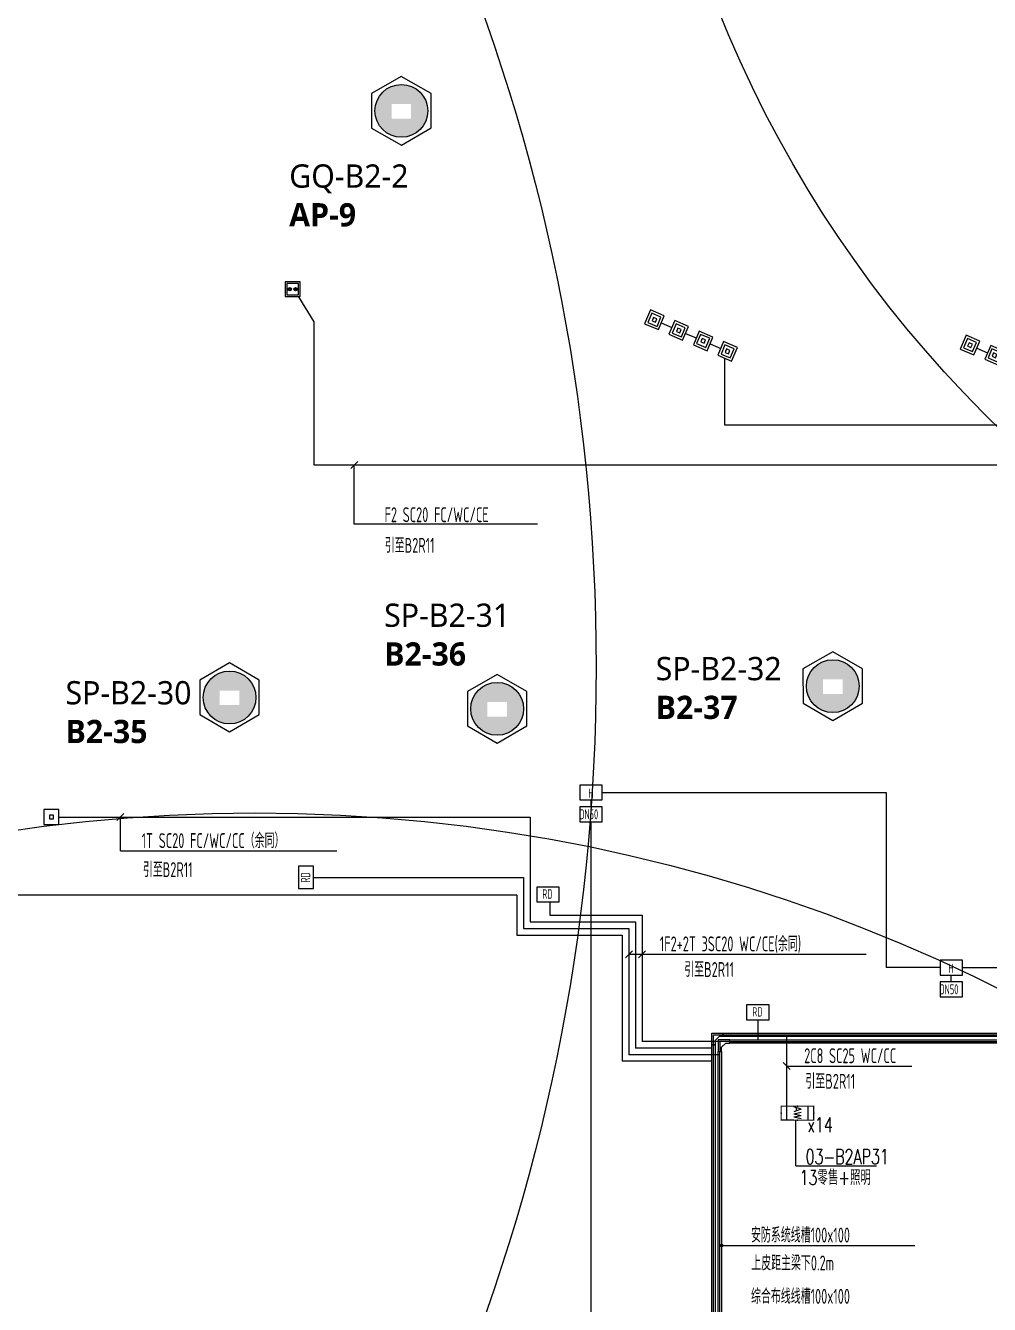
# Model space of a CAD drawing. Extents: x 444086 to 1693832, y -6784 to 371769.
# Drawn here: x 1415146 to 1444194, y 244876 to 283399 of the extents above; entities that cross this region are included whole.
import ezdxf
from ezdxf.enums import TextEntityAlignment as Align

# ---------------------------------------------------------------- set-up
doc = ezdxf.new("R2010")
doc.units = 0
doc.header["$LTSCALE"] = 1000
doc.header["$MEASUREMENT"] = 0
doc.layers.get('0').update_dxf_attribs({"color": 1, "linetype": 'CONTINUOUS'})
for name, color, linetype in [('AP', 7, 'CONTINUOUS'), ('CABLETRAY_DOTE', 5, 'CONTINUOUS'), ('CABLETRAY_WEAK', 6, 'CONTINUOUS'), ('T-BSA TEXT', 7, '485_LINE'), ('T-I-CHANNELS', 2, 'CONTINUOUS'), ('T-METER DATA', 150, 'C_LINE'), ('T-R-BAS', 11, 'CONTINUOUS'), ('T-R-INTEGRATE', 1, 'CONTINUOUS'), ('T-SYSTEM BLOCK', 4, 'CONTINUOUS'), ('T-TEXT', 7, 'CONTINUOUS'), ('WALL', 9, 'CONTINUOUS'), ('WIRE-通讯', 4, 'CONTINUOUS')]:
    doc.layers.add(name, color=color, linetype=linetype)
doc.styles.add('_TCH_LABEL', font='COMPLEX', dxfattribs={"bigfont": 'GBCBIG'})
doc.styles.add('GBSTYLE', font='gbxwxt.shx', dxfattribs={"width": 0.6, "bigfont": 'gbhzfs.shx'})
doc.styles.add('HZTXT1', font='txtd.shx', dxfattribs={"width": 0.7, "bigfont": 'hztxt.shx'})
doc.styles.get("Standard").update_dxf_attribs({"font": 'GBENOR', "bigfont": 'GBCBIG'})
doc.linetypes.add('485_LINE', pattern='A,25.7,-3.58,["485",Standard,S=2.54,R=0,X=-3.2,Y=-1.27],-3.85', length=33.13)
doc.linetypes.add('C_LINE', pattern='A,25.7,-2.08,["C",Standard,S=2.54,R=0,X=-0.54,Y=-1.27],-2.35', length=30.13)

# ---------------------------------------------------------------- blocks, each defined once
blk = doc.blocks.new('空调抄费表')
at = {"layer": 'T-SYSTEM BLOCK'}
blk.add_lwpolyline([(-338, 0), (338, 0), (338, 450), (-338, 450)], close=True, dxfattribs=at)
at = {"layer": 'T-TEXT', "style": 'GBSTYLE', "width": 0.7}
blk.add_text('H', height=281, dxfattribs=at).set_placement((-84, 63))
blk = doc.blocks.new('A$C78FD1D7B')
at = {"layer": 'T-SYSTEM BLOCK'}
blk.add_lwpolyline([(-300, 0), (300, 0), (300, 400), (-300, 400)], close=True, dxfattribs=at)
at = {"layer": 'T-TEXT', "style": 'GBSTYLE', "width": 0.7}
blk.add_text('RD', height=250, dxfattribs=at).set_placement((-149, 88))
blk = doc.blocks.new('$equip_U$00000265(GZ顾恪)')
at = {"linetype": 'Continuous'}
for p, q in [((-0.54, 0.7), (-0.54, 0)), ((0.54, 0.7), (0.54, 0))]:
    blk.add_line(p, q, dxfattribs=at)
at = {"const_width": 0.06}
blk.add_lwpolyline([(-0.82, 0.7), (0.82, 0.7), (0.82, 0), (-0.82, 0)], close=True, dxfattribs=at)
for p in [(0, 0.7), (-0.82, 0.35), (0, 0), (0.82, 0.35)]:
    blk.add_point(p)
at = {"color": 7, "style": '_TCH_LABEL'}
blk.add_attdef('$TEXT$', text='', height=0.36, dxfattribs=at).set_placement((-0.004, 0.344), align=Align.MIDDLE_CENTER)
at = {"color": 7, "style": '_TCH_LABEL', "flags": 1}
blk.add_attdef('A', text='', height=0.000025, dxfattribs=at).set_placement((0, 0), align=Align.MIDDLE_CENTER)
blk = doc.blocks.new('$C30311172003108')
at = {"layer": 'T-SYSTEM BLOCK'}
blk.add_lwpolyline([(-0.9, 0), (0.9, 0), (0.9, 1.2), (-0.9, 1.2)], close=True, dxfattribs=at)
at = {"style": 'GBSTYLE', "width": 0.8, "flags": 9}
blk.add_attdef('A', (0, 0), '', height=0.00003, dxfattribs=at)
at = {"layer": 'T-TEXT', "color": 7, "style": 'GBSTYLE', "width": 0.7}
blk.add_text('RD', height=0.75, dxfattribs=at).set_placement((-0.41, 0.26))
blk = doc.blocks.new('GX1')
at = {"layer": 'T-R-INTEGRATE'}
h = blk.add_hatch(color=256, dxfattribs=at)
edge = h.paths.add_edge_path()
edge.add_arc((137.5, 0), 50, 0, 360)
h = blk.add_hatch(color=256, dxfattribs=at)
edge = h.paths.add_edge_path()
edge.add_arc((312.5, 0), 50, 0, 360)
for p, q in [((450, 225), (0, 225)), ((0, 225), (0, -225)), ((400, 175), (50, 175)), ((50, 175), (50, -175)), ((400, -175), (400, 175)), ((450, -225), (450, 225)), ((0, -225), (450, -225)), ((50, -175), (400, -175))]:
    blk.add_line(p, q, dxfattribs=at)
for centre in [(137.5, 0), (312.5, 0)]:
    blk.add_circle(centre, 50, dxfattribs=at)
blk = doc.blocks.new('单口数据点')
at = {"layer": 'T-SYSTEM BLOCK'}
for points in [[(148816, -13376), (149116, -13376), (149116, -13076), (148816, -13076)], [(148929, -13263), (149004, -13263), (149004, -13188), (148929, -13188)]]:
    blk.add_lwpolyline(points, close=True, dxfattribs=at)
blk = doc.blocks.new('T-1DD')
at = {"layer": 'T-SYSTEM BLOCK'}
for points in [[(0, 0), (300, 0), (300, 300), (0, 300)], [(50, 50), (250, 50), (250, 250), (50, 250)], [(113, 113), (187, 113), (187, 187), (113, 187)]]:
    blk.add_lwpolyline(points, close=True, dxfattribs=at)

msp = doc.modelspace()

# ---------------------------------------------------------------- hatches: boundary and pattern name
at = {"layer": 'T-TEXT', "linetype": 'ByBlock'}
h = msp.add_hatch(color=256, dxfattribs=at)
edge = h.paths.add_edge_path()
edge.add_arc((1436124, 246650), 37.5, 0, 360)
at = {"layer": 'WALL', "linetype": 'ByBlock'}
h = msp.add_hatch(dxfattribs=at)
h.set_pattern_fill('ESCHER', color=3)
h.set_pattern_definition([(60, (-1450776.81, -2120937.534), (-30.47999999, -7e-09), [27.94, -2.54]), (180, (-1450776.81, -2120937.534), (15.24, -26.3964543), [27.94, -2.54]), (300, (-1450776.81, -2120937.534), (30.47999999, -7e-09), [27.94, -2.54]), (60, (-1450774.27, -2120937.534), (-30.47999999, -7e-09), [5.08, -25.4]), (300, (-1450774.27, -2120937.534), (30.47999999, -7e-09), [5.08, -25.4]), (60, (-1450778.08, -2120935.334), (-30.47999999, -7e-09), [5.08, -25.4]), (180, (-1450778.08, -2120935.334), (15.24, -26.3964543), [5.08, -25.4]), (300, (-1450778.08, -2120939.734), (30.47999999, -7e-09), [5.08, -25.4]), (180, (-1450778.08, -2120939.734), (15.24, -26.3964543), [5.08, -25.4]), (60, (-1450786.97, -2120937.534), (-30.47999999, -7e-09), [5.08, -25.4]), (300, (-1450786.97, -2120937.534), (30.47999999, -7e-09), [5.08, -25.4]), (60, (-1450771.73, -2120946.333), (-30.47999999, -7e-09), [5.08, -25.4]), (180, (-1450771.73, -2120946.333), (15.24, -26.3964543), [5.08, -25.4]), (300, (-1450771.73, -2120928.735), (30.47999999, -7e-09), [5.08, -25.4]), (180, (-1450771.73, -2120928.735), (15.24, -26.3964543), [5.08, -25.4]), (0, (-1450771.73, -2120933.134), (-15.24, 26.3964543), [17.78, -12.7]), (0, (-1450771.73, -2120941.933), (-15.24, 26.3964543), [17.78, -12.7]), (120, (-1450775.54, -2120930.935), (-30.47999999, 7e-09), [17.78, -12.7]), (120, (-1450783.16, -2120935.334), (-30.47999999, 7e-09), [17.78, -12.7]), (240, (-1450783.16, -2120939.734), (15.23999999, -26.3964543), [17.78, -12.7]), (240, (-1450775.54, -2120944.133), (15.23999999, -26.3964543), [17.78, -12.7])])
h.paths.add_polyline_path([(1425675, 280829, 1), (1427267, 280829, 1)])
h.paths.add_polyline_path([(1426765, 281034), (1426765, 280599), (1426177, 280599), (1426177, 281034)], flags=16)
h = msp.add_hatch(dxfattribs=at)
h.set_pattern_fill('ESCHER', color=3)
h.set_pattern_definition([(60, (-1437774.293, -2138267.443), (-30.47999999, -7e-09), [27.94, -2.54]), (180, (-1437774.293, -2138267.443), (15.24, -26.3964543), [27.94, -2.54]), (300, (-1437774.293, -2138267.443), (30.47999999, -7e-09), [27.94, -2.54]), (60, (-1437771.753, -2138267.443), (-30.47999999, -7e-09), [5.08, -25.4]), (300, (-1437771.753, -2138267.443), (30.47999999, -7e-09), [5.08, -25.4]), (60, (-1437775.563, -2138265.243), (-30.47999999, -7e-09), [5.08, -25.4]), (180, (-1437775.563, -2138265.243), (15.24, -26.3964543), [5.08, -25.4]), (300, (-1437775.563, -2138269.643), (30.47999999, -7e-09), [5.08, -25.4]), (180, (-1437775.563, -2138269.643), (15.24, -26.3964543), [5.08, -25.4]), (60, (-1437784.453, -2138267.443), (-30.47999999, -7e-09), [5.08, -25.4]), (300, (-1437784.453, -2138267.443), (30.47999999, -7e-09), [5.08, -25.4]), (60, (-1437769.213, -2138276.242), (-30.47999999, -7e-09), [5.08, -25.4]), (180, (-1437769.213, -2138276.242), (15.24, -26.3964543), [5.08, -25.4]), (300, (-1437769.213, -2138258.644), (30.47999999, -7e-09), [5.08, -25.4]), (180, (-1437769.213, -2138258.644), (15.24, -26.3964543), [5.08, -25.4]), (0, (-1437769.213, -2138263.044), (-15.24, 26.3964543), [17.78, -12.7]), (0, (-1437769.213, -2138271.842), (-15.24, 26.3964543), [17.78, -12.7]), (120, (-1437773.023, -2138260.844), (-30.47999999, 7e-09), [17.78, -12.7]), (120, (-1437780.643, -2138265.243), (-30.47999999, 7e-09), [17.78, -12.7]), (240, (-1437780.643, -2138269.643), (15.23999999, -26.3964543), [17.78, -12.7]), (240, (-1437773.023, -2138274.042), (15.23999999, -26.3964543), [17.78, -12.7])])
h.paths.add_polyline_path([(1438677, 263499, 1), (1440269, 263499, 1)])
h.paths.add_polyline_path([(1439768, 263704), (1439768, 263269), (1439180, 263269), (1439180, 263704)], flags=16)
h = msp.add_hatch(dxfattribs=at)
h.set_pattern_fill('ESCHER', color=3)
h.set_pattern_definition([(60, (-1455954.172, -2138605.74), (-30.47999999, -7e-09), [27.94, -2.54]), (180, (-1455954.172, -2138605.74), (15.24, -26.3964543), [27.94, -2.54]), (300, (-1455954.172, -2138605.74), (30.47999999, -7e-09), [27.94, -2.54]), (60, (-1455951.632, -2138605.74), (-30.47999999, -7e-09), [5.08, -25.4]), (300, (-1455951.632, -2138605.74), (30.47999999, -7e-09), [5.08, -25.4]), (60, (-1455955.442, -2138603.54), (-30.47999999, -7e-09), [5.08, -25.4]), (180, (-1455955.442, -2138603.54), (15.24, -26.3964543), [5.08, -25.4]), (300, (-1455955.442, -2138607.94), (30.47999999, -7e-09), [5.08, -25.4]), (180, (-1455955.442, -2138607.94), (15.24, -26.3964543), [5.08, -25.4]), (60, (-1455964.332, -2138605.74), (-30.47999999, -7e-09), [5.08, -25.4]), (300, (-1455964.332, -2138605.74), (30.47999999, -7e-09), [5.08, -25.4]), (60, (-1455949.092, -2138614.538), (-30.47999999, -7e-09), [5.08, -25.4]), (180, (-1455949.092, -2138614.538), (15.24, -26.3964543), [5.08, -25.4]), (300, (-1455949.092, -2138596.94), (30.47999999, -7e-09), [5.08, -25.4]), (180, (-1455949.092, -2138596.94), (15.24, -26.3964543), [5.08, -25.4]), (0, (-1455949.092, -2138601.34), (-15.24, 26.3964543), [17.78, -12.7]), (0, (-1455949.092, -2138610.14), (-15.24, 26.3964543), [17.78, -12.7]), (120, (-1455952.902, -2138599.14), (-30.47999999, 7e-09), [17.78, -12.7]), (120, (-1455960.522, -2138603.54), (-30.47999999, 7e-09), [17.78, -12.7]), (240, (-1455960.522, -2138607.94), (15.23999999, -26.3964543), [17.78, -12.7]), (240, (-1455952.902, -2138612.338), (15.23999999, -26.3964543), [17.78, -12.7])])
h.paths.add_polyline_path([(1420498, 263160, 1), (1422090, 263160, 1)])
h.paths.add_polyline_path([(1421588, 263365), (1421588, 262931), (1421000, 262931), (1421000, 263365)], flags=16)
h = msp.add_hatch(dxfattribs=at)
h.set_pattern_fill('ESCHER', color=3)
h.set_pattern_definition([(60, (-1447889.47, -2138950.142), (-30.47999999, -7e-09), [27.94, -2.54]), (180, (-1447889.47, -2138950.142), (15.24, -26.3964543), [27.94, -2.54]), (300, (-1447889.47, -2138950.142), (30.47999999, -7e-09), [27.94, -2.54]), (60, (-1447886.93, -2138950.142), (-30.47999999, -7e-09), [5.08, -25.4]), (300, (-1447886.93, -2138950.142), (30.47999999, -7e-09), [5.08, -25.4]), (60, (-1447890.74, -2138947.942), (-30.47999999, -7e-09), [5.08, -25.4]), (180, (-1447890.74, -2138947.942), (15.24, -26.3964543), [5.08, -25.4]), (300, (-1447890.74, -2138952.34), (30.47999999, -7e-09), [5.08, -25.4]), (180, (-1447890.74, -2138952.34), (15.24, -26.3964543), [5.08, -25.4]), (60, (-1447899.63, -2138950.142), (-30.47999999, -7e-09), [5.08, -25.4]), (300, (-1447899.63, -2138950.142), (30.47999999, -7e-09), [5.08, -25.4]), (60, (-1447884.39, -2138958.94), (-30.47999999, -7e-09), [5.08, -25.4]), (180, (-1447884.39, -2138958.94), (15.24, -26.3964543), [5.08, -25.4]), (300, (-1447884.39, -2138941.343), (30.47999999, -7e-09), [5.08, -25.4]), (180, (-1447884.39, -2138941.343), (15.24, -26.3964543), [5.08, -25.4]), (0, (-1447884.39, -2138945.742), (-15.24, 26.3964543), [17.78, -12.7]), (0, (-1447884.39, -2138954.54), (-15.24, 26.3964543), [17.78, -12.7]), (120, (-1447888.2, -2138943.542), (-30.47999999, 7e-09), [17.78, -12.7]), (120, (-1447895.82, -2138947.942), (-30.47999999, 7e-09), [17.78, -12.7]), (240, (-1447895.82, -2138952.34), (15.23999999, -26.3964543), [17.78, -12.7]), (240, (-1447888.2, -2138956.74), (15.23999999, -26.3964543), [17.78, -12.7])])
h.paths.add_polyline_path([(1428562, 262816, 1), (1430154, 262816, 1)])
h.paths.add_polyline_path([(1429653, 263021), (1429653, 262586), (1429065, 262586), (1429065, 263021)], flags=16)

# ---------------------------------------------------------------- linework, layer by layer
at = {"layer": 'CABLETRAY_DOTE', "linetype": 'ByBlock'}
for p, q in [((1435874, 252699, 0), (1435874, 252999, 0)), ((1435874, 252999, 0), (1436174, 252999, 0)), ((1436374, 252799, 0), (1436074, 252799, 0)), ((1436074, 252799, 0), (1436074, 252499, 0)), ((1436174, 252999, 0), (1464275, 252999, 0)), ((1436374, 252799, 0), (1464075, 252799, 0)), ((1435874, 205999, 0), (1435874, 252699, 0)), ((1436074, 205599, 0), (1436074, 252499, 0))]:
    msp.add_line(p, q, dxfattribs=at)
at = {"layer": 'CABLETRAY_WEAK', "linetype": 'ByBlock'}
for p, q in [((1435824, 252699, 0), (1435824, 253049, 0)), ((1435824, 253049, 0), (1436174, 253049, 0)), ((1436049, 252949, 0), (1435924, 252824, 0)), ((1435924, 252824, 0), (1435924, 252699, 0)), ((1436174, 252949, 0), (1436049, 252949, 0)), ((1436174, 252949, 0), (1436174, 253049, 0)), ((1436174, 253049, 0), (1464275, 253049, 0)), ((1436174, 253049, 0), (1436174, 252949, 0)), ((1464275, 252949, 0), (1436174, 252949, 0)), ((1435824, 252699, 0), (1435924, 252699, 0)), ((1435824, 205999, 0), (1435824, 252699, 0)), ((1435924, 252699, 0), (1435824, 252699, 0)), ((1435924, 252699, 0), (1435924, 205999, 0))]:
    msp.add_line(p, q, dxfattribs=at)
at = {"layer": 'T-BSA TEXT', "linetype": 'ByBlock'}
for p, q in [((1424946, 270060, 0), (1425158, 270272, 0)), ((1425052, 268376), (1425052, 270166, 0)), ((1430575, 268376), (1425052, 268376)), ((1417899, 259451, -4800475), (1418111, 259663, -4800475)), ((1418005, 258536, 0), (1418005, 259557, -4800475)), ((1418005, 258536, 0), (1424527, 258536, 0)), ((1433222, 255318, 0), (1433434, 255530, 0)), ((1433328, 255424, 0), (1440475, 255424)), ((1433622, 255318, 0), (1433834, 255530, 0)), ((1438190, 251951), (1437978, 252163)), ((1438084, 252057), (1441858, 252057))]:
    msp.add_line(p, q, dxfattribs=at)
at = {"layer": 'T-I-CHANNELS', "linetype": 'ByBlock'}
for p, q in [((1436374, 252849, 0), (1436024, 252849, 0)), ((1436024, 252849, 0), (1436024, 252499, 0)), ((1436124, 252624, 0), (1436249, 252749, 0)), ((1436249, 252749, 0), (1436374, 252749, 0)), ((1436374, 252749, 0), (1436374, 252849, 0)), ((1436374, 252849, 0), (1464075, 252849, 0)), ((1436374, 252749, 0), (1436374, 252849, 0)), ((1464075, 252749, 0), (1436374, 252749, 0)), ((1436024, 252499, 0), (1436124, 252499, 0)), ((1436024, 205599, 0), (1436024, 252499, 0)), ((1436024, 252499, 0), (1436124, 252499, 0)), ((1436124, 252499, 0), (1436124, 252624, 0)), ((1436124, 252499, 0), (1436124, 205599, 0))]:
    msp.add_line(p, q, dxfattribs=at)
at = {"layer": 'T-METER DATA'}
for p, q in [((1432526, 260296, 0), (1441079, 260296, 0)), ((1441079, 260296, 0), (1441079, 255022, 0)), ((1432189, 240582, 0), (1432189, 259417, 0)), ((1442706, 255022), (1441079, 255022)), ((1443381, 255022), (1457681, 255022))]:
    msp.add_line(p, q, dxfattribs=at)
at = {"layer": 'T-METER DATA', "linetype": 'ByBlock'}
for p, q in [((1438084, 250850), (1438084, 252950)), ((1438357, 249052, 0), (1438357, 250430)), ((1438357, 249052, 0), (1440792, 249052, 0))]:
    msp.add_line(p, q, dxfattribs=at)
at = {"layer": 'T-R-INTEGRATE', "color": 4}
for p, q in [((1434305, 274446, 0), (1434625, 274305, 0)), ((1435038, 274127, 0), (1435360, 273988, 0)), ((1435774, 273811, 0), (1436095, 273673, 0)), ((1443814, 273680, 0), (1444136, 273541, 0)), ((1416152, 259557, -4800475), (1430350, 259557, -4800475)), ((1430350, 259557), (1430350, 256400)), ((1423821, 257738, 0), (1430150, 257738, 0)), ((1430150, 257738), (1430150, 256200)), ((1429950, 257200), (1410091, 257200, 0)), ((1429950, 257200), (1429950, 256000)), ((1430949, 257000), (1430949, 256600)), ((1430949, 256600), (1433728, 256600, 0)), ((1433728, 256600, 0), (1433728, 252799, 0)), ((1430150, 256200), (1433328, 256200, 0)), ((1430350, 256400), (1433528, 256400, 0)), ((1433328, 256200, 0), (1433328, 252399, 0)), ((1433528, 256400, 0), (1433528, 252599, 0)), ((1429950, 256000), (1433128, 256000, 0)), ((1433128, 256000, 0), (1433128, 252199, 0)), ((1437215, 253450), (1437215, 252849, 0)), ((1436074, 252799, 0), (1433728, 252799, 0)), ((1436074, 252399, 0), (1433328, 252399, 0)), ((1435824, 252599, 0), (1433528, 252599, 0)), ((1435824, 252199, 0), (1433128, 252199, 0))]:
    msp.add_line(p, q, dxfattribs=at)
at = {"layer": 'T-R-INTEGRATE', "elevation": 0}
for points in [[(1423371, 275233), (1423833, 274470), (1423833, 270166), (1464325, 270166)], [(1436212, 273377), (1436212, 271372), (1464525, 271372)]]:
    msp.add_lwpolyline(points, dxfattribs=at)
at = {"layer": 'T-R-INTEGRATE'}
for centre, radius in [((1469404, 297096), 35893), ((1374018, 264073), 58324), ((1422060, 209681), 50000)]:
    msp.add_circle(centre, radius, dxfattribs=at)
at = {"layer": 'T-SYSTEM BLOCK'}
for p, q in [((1432189, 259867, 0), (1432189, 260071, 0)), ((1443044, 254593), (1443044, 254797))]:
    msp.add_line(p, q, dxfattribs=at)
at = {"layer": 'T-SYSTEM BLOCK', "elevation": 0}
for points in [[(1431851, 259417), (1432526, 259417), (1432526, 259867), (1431851, 259867)], [(1442706, 254143), (1443381, 254143), (1443381, 254593), (1442706, 254593)]]:
    msp.add_lwpolyline(points, close=True, dxfattribs=at)
at = {"layer": 'T-TEXT', "linetype": 'ByBlock'}
msp.add_line((1436124, 246650, 0), (1441943, 246650, 0), dxfattribs=at)
msp.add_circle((1436124, 246650, 0), 37.5, dxfattribs=at)
at = {"layer": 'WALL', "color": 3, "linetype": 'ByBlock'}
for points in [[(1427369, 280318), (1427366, 281353), (1426468, 281869), (1425572, 281349), (1425575, 280313), (1426473, 279798)], [(1440371, 262988), (1440369, 264023), (1439471, 264539), (1438575, 264019), (1438578, 262983), (1439476, 262468)], [(1422191, 262650), (1422189, 263685), (1421291, 264201), (1420395, 263681), (1420398, 262645), (1421296, 262129)], [(1430256, 262305), (1430254, 263341), (1429355, 263856), (1428460, 263336), (1428462, 262301), (1429361, 261785)]]:
    msp.add_lwpolyline(points, close=True, dxfattribs=at)
for centre in [(1426471, 280829), (1439473, 263499), (1421294, 263160), (1429358, 262816)]:
    msp.add_circle(centre, 796, dxfattribs=at)

# ---------------------------------------------------------------- block references
at = {"layer": 'T-METER DATA'}
for p in [(1432189, 260071, 0), (1443044, 254797)]:
    msp.add_blockref('空调抄费表', p, dxfattribs=at)
at = {"layer": 'T-METER DATA', "linetype": 'ByBlock'}
ref = msp.add_blockref('$equip_U$00000265(GZ顾恪)', (1438408, 250850), dxfattribs=dict(at, xscale=600, yscale=600, zscale=600, rotation=179.9999999971541))
ref.add_attrib('$TEXT$', 'AW', dxfattribs={"layer": '0', "color": 7, "height": 216, "rotation": 270, "style": '_TCH_LABEL'}).set_placement((1438410, 250644), align=Align.MIDDLE_CENTER)
at = {"layer": 'T-R-BAS'}
for p, xscale, yscale, zscale, rotation in [((1434216, 274240, 0), 1.50000000012417, 1.50000000012417, 1.50000000012417, 66.62541879236628), ((1434949, 273920, 0), 1.50000000012417, 1.50000000012417, 1.50000000012417, 66.62541879236628), ((1435684, 273605, 0), 1.50000000012417, 1.50000000012417, 1.50000000012417, 66.62541879236628), ((1443727, 273478, 0), 1.500000000130849, 1.500000000130849, 1.500000000130849, 66.62541879247655), ((1436419, 273288, 0), 1.50000000012417, 1.50000000012417, 1.50000000012417, 66.62541879236628), ((1444466, 273169, 0), 1.500000000130849, 1.500000000130849, 1.500000000130849, 66.62541879247655)]:
    msp.add_blockref('T-1DD', p, dxfattribs=dict(at, xscale=xscale, yscale=yscale, zscale=zscale, rotation=rotation))
at = {"layer": 'T-R-INTEGRATE', "xscale": 0.9982, "yscale": 0.9982, "zscale": 0.9982, "rotation": 180}
msp.add_blockref('GX1', (1423421, 275458, 0), dxfattribs=at)
at = {"layer": 'T-SYSTEM BLOCK', "xscale": 1.5, "yscale": 1.5, "zscale": 1.5}
msp.add_blockref('单口数据点', (1192477, 279395, -4800475), dxfattribs=at)
at = {"layer": 'WIRE-通讯', "xscale": 375, "yscale": 375, "zscale": 375, "rotation": 90}
msp.add_blockref('$C30311172003108', (1423821, 257738, 0), dxfattribs=at)
at = {"layer": 'WIRE-通讯', "xscale": 1.125, "yscale": 1.125, "zscale": 1.125}
for p in [(1430887, 257000), (1437215, 253450)]:
    msp.add_blockref('A$C78FD1D7B', p, dxfattribs=at)

# ---------------------------------------------------------------- texts
at = {"layer": 'AP', "color": 3, "char_height": 700, "attachment_point": 1}
for s, insert in [('{\\fMicrosoft YaHei|b0|i0|c134|p34;GQ-B2-2\\P\\fMicrosoft YaHei|b1|i0|c134|p34;\\C1;AP-9}', (1423091, 279217)), ('{\\fMicrosoft YaHei|b0|i0|c134|p34;SP-B2-31\\P\\fMicrosoft YaHei|b1|i0|c134|p34;\\C1;B2-36}', (1425953, 265987)), ('{\\fMicrosoft YaHei|b0|i0|c134|p34;SP-B2-32\\P\\fMicrosoft YaHei|b1|i0|c134|p34;\\C1;B2-37}', (1434136, 264379)), ('{\\fMicrosoft YaHei|b0|i0|c134|p34;SP-B2-30\\P\\fMicrosoft YaHei|b1|i0|c134|p34;\\C1;B2-35}', (1416350, 263652))]:
    msp.add_mtext_dynamic_manual_height_columns(s, width=3644.11, gutter_width=12.5, heights=[0], dxfattribs=dict(at, insert=insert))
at = {"layer": 'T-BSA TEXT', "linetype": 'ByBlock', "style": 'GBSTYLE', "width": 0.7}
for s, p in [('F2 SC20 FC/WC/CE', (1425965, 268439, 0)), ('引至B2R11', (1425971, 267517, 0)), ('1T SC20 FC/WC/CC（余同）', (1418643, 258622, 0)), ('引至B2R11', (1418680, 257748, 0)), ('1F2+2T 3SC20 WC/CE(余同)', (1434260, 255512)), ('引至B2R11', (1434996, 254740)), ('2C8 SC25 WC/CC', (1438611, 252143)), ('引至B2R11', (1438647, 251372))]:
    msp.add_text(s, height=450, dxfattribs=at).set_placement(p)
at = {"layer": 'T-METER DATA', "linetype": 'ByBlock', "style": 'HZTXT1', "width": 0.7}
for s, p in [('x14', (1438706, 250061, 0)), ('03-B2AP31', (1438653, 249103, 0)), ('13零售+照明', (1438471, 248475, 0))]:
    msp.add_text(s, height=450, dxfattribs=at).set_placement(p)
at = {"layer": 'T-SYSTEM BLOCK', "color": 0, "style": 'GBSTYLE', "width": 0.6}
for p in [(1431829, 259493, 0), (1442684, 254219)]:
    msp.add_text('DN50', height=300, dxfattribs=at).set_placement(p)
at = {"layer": 'T-TEXT', "linetype": 'ByBlock', "style": 'GBSTYLE', "width": 0.7}
for s, p in [('安防系统线槽100x100', (1437009, 246740, 0)), ('上皮距主梁下0.2m', (1437017, 245899, 0)), ('综合布线线槽100x100', (1437009, 244895, 0))]:
    msp.add_text(s, height=450, dxfattribs=at).set_placement(p)

doc.saveas('drawing.dxf')
